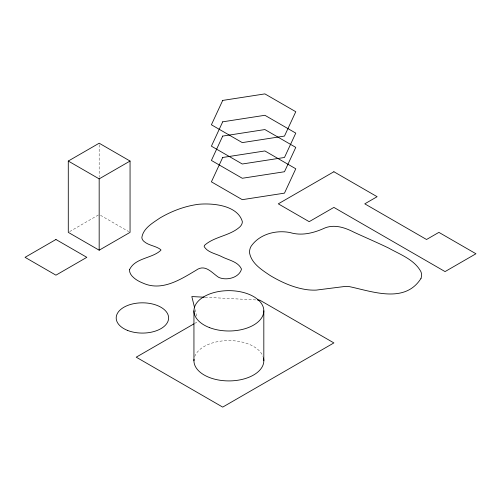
<?xml version="1.0" encoding="UTF-8"?>
<svg xmlns="http://www.w3.org/2000/svg" width="501" height="501" viewBox="0 0 501 501"><rect width="100%" height="100%" fill="white"/><g stroke="black" fill="none" stroke-linecap="round" stroke-linejoin="round"><path stroke-width="0.38" stroke-dasharray="2.5 1.88" d="M69.633 231.594L98.497 214.923M194.638 323.458L197.325 321.905M205.097 297.256L255.861 299.917M100.513 215.311L128.713 231.594M195.002 309.418L196.874 316.983M99.173 144.764L99.173 177.323M194.739 356.455A34.938 20.172 0 0 1 228.882 340.574A34.938 20.172 0 0 1 263.025 356.455"/><path stroke-width="0.75" d="M68.286 161.046L99.173 143.211L130.053 161.046L130.053 232.37L99.173 250.199L68.286 232.37L68.286 161.046L99.173 178.876L130.053 161.046M193.968 323.846L136.228 357.182L222.707 407.106L333.885 342.916L259.762 300.124L257.42 299.999M204.314 297.212L191.82 296.554L194.626 307.902M263.82 310.82L263.82 360.745M193.943 310.82L193.943 360.745M99.173 178.876L99.173 250.199M263.47 357.877A34.938 20.172 0 0 1 230.128 380.904A34.938 20.172 0 0 1 194.031 359.305M129.552 269.613C129.152 273.765 132.565 276.965 135.621 279.214A34.813 20.096 0 0 0 142.873 283.059C161.641 291.645 180.216 279.721 195.954 270.34C205.116 263.582 211.641 272.663 218.536 277.278C226.164 280.992 239.19 277.911 241.495 269.106C238.225 261.591 228.418 260.144 221.755 256.669C215.937 253.625 207.758 252.598 204.176 246.63L204.408 245.446C214.34 236.403 229.702 236.04 239.816 226.94A17.735 10.239 0 0 0 242.346 221.605C237.574 205.141 212.656 202.961 198.421 204.295C184.781 206.118 171.674 211.078 159.857 218.06C152.792 222.951 143.411 228.112 141.864 237.349A12.769 7.371 0 0 0 144.069 241.513C148.878 245.665 155.886 245.822 160.79 249.655L160.94 250.199C152.21 258.61 135.276 257.646 129.552 269.613M222.707 100.419L211.403 124.78L242.284 142.61L284.474 136.084L295.778 111.723L264.891 93.894L222.707 100.419M222.707 121.818L211.403 146.173L242.284 164.002L284.474 157.477L295.778 133.122L264.891 115.293L222.707 121.818M222.707 136.084L211.403 160.439L242.284 178.268L284.474 171.743L295.778 147.388L264.891 129.559L222.707 136.084M222.707 157.477L211.403 181.838L242.284 199.667L284.474 193.142L295.778 168.781L264.891 150.951L222.707 157.477M420.972 278.475C404.858 303.863 372.8 291.607 349.41 286.628A23.797 13.74 0 0 0 345.064 286.44L316.187 290.11A33.298 19.226 0 0 1 306.418 289.622C293.473 287.674 281.318 282.182 270.158 275.512C261.854 269.901 251.652 263.626 249.579 253.055A33.003 19.057 0 0 1 250.963 246.511C259.23 234.13 276.089 229.708 290.198 232.602C301.333 235.958 312.756 233.253 323.12 228.757C333.378 223.671 344.582 227.348 354.057 232.264C365.567 237.549 377.209 242.547 388.619 248.045C400.048 254.502 414.433 259.543 420.959 271.767A27.956 16.145 0 0 1 420.972 278.475M55.937 239.497L25.05 257.332L55.937 275.162L86.817 257.332L55.937 239.497M333.885 171.743L278.293 203.838L309.18 221.667L333.885 207.401L445.063 271.592L475.95 253.763L438.889 232.37L426.539 239.497L364.772 203.838L377.121 196.705L333.885 171.743M209.299 327.529A34.938 20.172 0 0 0 263.733 312.261A34.938 20.172 0 0 0 213.614 292.678A34.938 20.172 0 0 0 209.299 327.529M127.717 330.485A26.209 15.13 0 0 0 168.549 319.031A26.209 15.13 0 0 0 130.955 304.345A26.209 15.13 0 0 0 127.717 330.485"/></g></svg>
